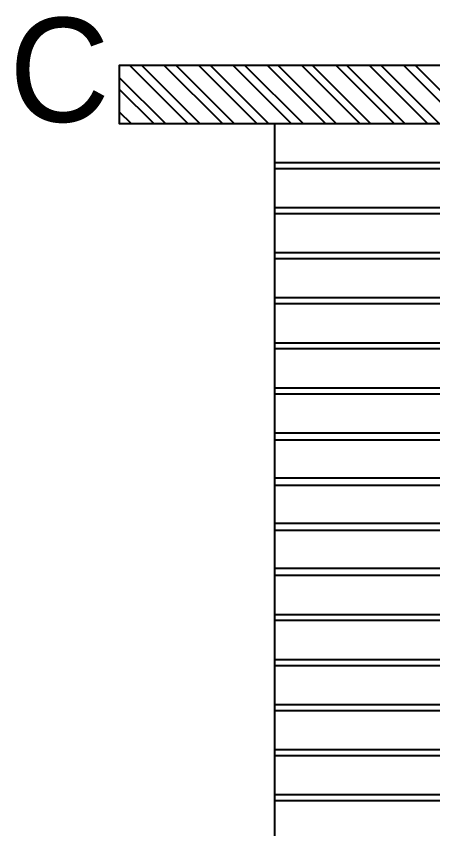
# Model space of a CAD drawing. Header units: inches. Extents: x 9636 to 21597, y -10243 to 557.
# Drawn here: x 14868.4 to 14933, y -2647.3 to -2521.5 of the extents above; entities that cross this region are included whole.
import ezdxf

# ---------------------------------------------------------------- set-up
doc = ezdxf.new("R2010")
doc.units = ezdxf.units.IN
doc.header["$MEASUREMENT"] = 0
doc.layers.add('PDF2_0', color=7, linetype='Continuous')
doc.layers.add('PDF2_Text', color=5, linetype='Continuous')
doc.layers.add('PDF2_IEL-HATCH-002', color=7, linetype='Continuous', true_color=0xd7ebd2)
doc.styles.add('PDF Stylus BT', font='stylu.ttf')

msp = doc.modelspace()

# ---------------------------------------------------------------- linework, layer by layer
at = {"layer": 'PDF2_0', "lineweight": 25}
for points in [[(14992.44, -2701.98), (14884.4, -2701.98), (14884.4, -2710.99), (14998.5, -2710.99), (14998.5, -2529.08), (14884.4, -2529.08), (14884.4, -2538.09), (14992.44, -2538.09)], [(14908.47, -2538.09), (14908.47, -2701.98)]]:
    msp.add_lwpolyline(points, dxfattribs=at)
at = {"layer": 'PDF2_0', "color": 252, "lineweight": 25, "true_color": 0x939598}
for points in [[(14959.55, -2544.15), (14908.47, -2544.15)], [(14959.55, -2545.07), (14908.47, -2545.07)], [(14959.55, -2551.13), (14908.47, -2551.13)], [(14959.55, -2552.05), (14908.47, -2552.05)], [(14959.55, -2558.12), (14908.47, -2558.12)], [(14959.55, -2559.03), (14908.47, -2559.03)], [(14959.55, -2565.1), (14908.47, -2565.1)], [(14959.55, -2566.02), (14908.47, -2566.02)], [(14959.55, -2572.08), (14908.47, -2572.08)], [(14959.55, -2573), (14908.47, -2573)], [(14959.55, -2579.06), (14908.47, -2579.06)], [(14959.55, -2579.98), (14908.47, -2579.98)], [(14959.55, -2586.04), (14908.47, -2586.04)], [(14959.55, -2587.15), (14908.47, -2587.15)], [(14959.55, -2593.03), (14908.47, -2593.03)], [(14959.55, -2594.13), (14908.47, -2594.13)], [(14959.55, -2600.01), (14908.47, -2600.01)], [(14959.55, -2601.11), (14908.47, -2601.11)], [(14959.55, -2606.99), (14908.47, -2606.99)], [(14959.55, -2608.09), (14908.47, -2608.09)], [(14959.55, -2614.16), (14908.47, -2614.16)], [(14959.55, -2615.07), (14908.47, -2615.07)], [(14959.55, -2621.14), (14908.47, -2621.14)], [(14959.55, -2622.06), (14908.47, -2622.06)], [(14959.55, -2628.12), (14908.47, -2628.12)], [(14959.55, -2629.04), (14908.47, -2629.04)], [(14959.55, -2635.1), (14908.47, -2635.1)], [(14959.55, -2636.02), (14908.47, -2636.02)], [(14959.55, -2642.08), (14908.47, -2642.08)], [(14959.55, -2643), (14908.47, -2643)]]:
    msp.add_lwpolyline(points, dxfattribs=at)
at = {"layer": 'PDF2_IEL-HATCH-002', "color": 241, "lineweight": 25, "true_color": 0xf7abae}
for points in [[(14886.05, -2529.08), (14895.05, -2538.09)], [(14887.89, -2529.08), (14896.89, -2538.09)], [(14891.38, -2529.08), (14900.38, -2538.09)], [(14893.22, -2529.08), (14902.22, -2538.09)], [(14896.71, -2529.08), (14905.71, -2538.09)], [(14898.54, -2529.08), (14907.55, -2538.09)], [(14902.04, -2529.08), (14911.04, -2538.09)], [(14903.87, -2529.08), (14912.88, -2538.09)], [(14907.36, -2529.08), (14916.37, -2538.09)], [(14909.02, -2529.08), (14918.02, -2538.09)], [(14912.69, -2529.08), (14921.7, -2538.09)], [(14914.35, -2529.08), (14923.35, -2538.09)], [(14918.02, -2529.08), (14927.02, -2538.09)], [(14919.67, -2529.08), (14928.68, -2538.09)], [(14923.17, -2529.08), (14932.17, -2538.09)], [(14925, -2529.08), (14934.01, -2538.09)], [(14928.49, -2529.08), (14937.5, -2538.09)], [(14930.33, -2529.08), (14939.33, -2538.09)], [(14884.4, -2530.92), (14891.56, -2538.09)], [(14884.4, -2532.76), (14889.73, -2538.09)], [(14884.4, -2536.25), (14886.23, -2538.09)], [(14884.4, -2538.09), (14884.58, -2538.09)]]:
    msp.add_lwpolyline(points, dxfattribs=at)

# ---------------------------------------------------------------- texts
at = {"layer": 'PDF2_Text', "color": 242, "true_color": 0xcd2027, "insert": (14867.33, -2529.87), "char_height": 16.12, "attachment_point": 4, "style": 'PDF Stylus BT'}
msp.add_mtext('C', dxfattribs=at)

doc.saveas('drawing.dxf')
